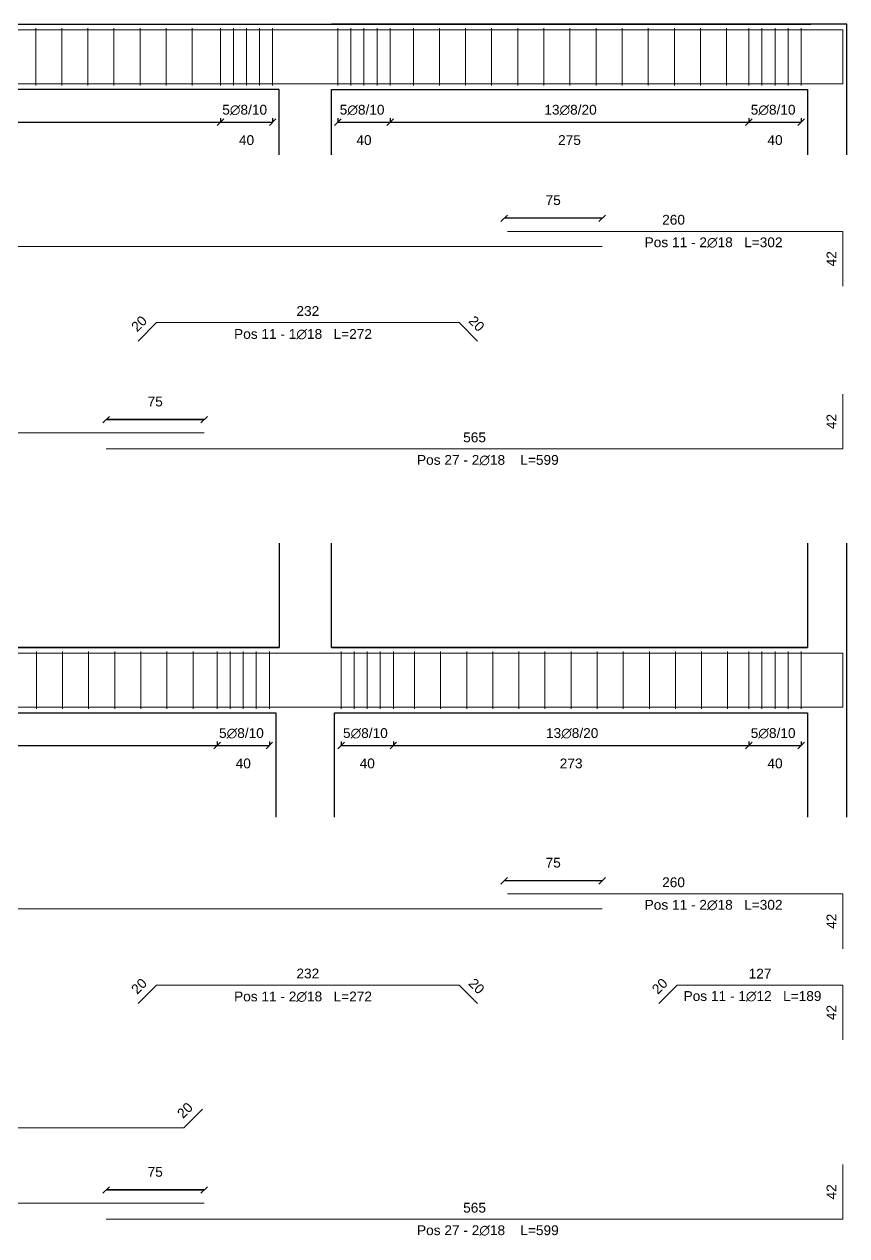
# Model space of a CAD drawing. Header units: millimetres. Extents: x -455371 to 117772, y -78417 to 116564.
# Drawn here: x -234597 to -228293, y -4194 to 5085 of the extents above; entities that cross this region are included whole.
import ezdxf

# ---------------------------------------------------------------- set-up
doc = ezdxf.new("R2010")
doc.units = ezdxf.units.MM
doc.layers.get('0').update_dxf_attribs({"color": 255})
for name, color, linetype, lineweight in [('armature', 5, 'Continuous', 18), ('Cls', 7, 'Continuous', 25), ('quote', 5, 'Continuous', 15), ('Scritte', 7, 'Continuous', 15), ('staffe', 10, 'Continuous', 15)]:
    doc.layers.add(name, color=color, linetype=linetype, lineweight=lineweight)
doc.styles.get("Standard").update_dxf_attribs({"font": 'arial.ttf'})
doc.dimstyles.new('per distinte 1 a 50', dxfattribs={"dimtxt": 75, "dimasz": 150, "dimexe": 0.18, "dimexo": 250, "dimgap": 50, "dimtad": 1, "dimdec": 0, "dimlfac": 0.1, "dimzin": 0, "dimdsep": 46, "dimtxsty": 'Standard', "dimblk": 'NONE', "dimcen": 0, "dimse1": 1, "dimse2": 1, "dimsd1": 1, "dimsd2": 1, "dimadec": 0, "dimazin": 0, "dimtfac": 1, "dimtdec": 0, "dimtix": 1, "dimtofl": 0, "dimtmove": 0, "dimatfit": 3, "dimldrblk": 'NONE', "dimfxl": 250, "dimfxlon": 1, "dimtolj": 1, "dimtzin": 0, "dimarcsym": 2})
doc.dimstyles.new('scala1 a 50', dxfattribs={"dimtxt": 75, "dimasz": 50, "dimexe": 0.18, "dimexo": 250, "dimgap": 100, "dimtad": 2, "dimdec": 0, "dimlfac": 0.1, "dimzin": 0, "dimdsep": 46, "dimtxsty": 'Standard', "dimblk": 'OBLIQUE', "dimcen": -100, "dimadec": 0, "dimazin": 0, "dimtfac": 1, "dimtdec": 0, "dimtofl": 0, "dimtmove": 0, "dimatfit": 3, "dimfxl": 250, "dimfxlon": 1, "dimtolj": 1, "dimtzin": 0, "dimarcsym": 0})

# ---------------------------------------------------------------- blocks, each defined once
blk = doc.blocks.new('*U746')
at = {"layer": 'staffe'}
blk.add_lwpolyline([(0, -220), (0, 220)], dxfattribs=at)
blk = doc.blocks.new('*U747')
at = {"layer": 'Cls', "color": 0, "linetype": 'ByBlock', "lineweight": -2, "transparency": 16777216}
for p in [(0, 0), (100, 0), (200, 0), (300, 0), (400, 0)]:
    blk.add_blockref('*U746', p, dxfattribs=at)
blk = doc.blocks.new('*U748')
at = {"layer": 'staffe'}
blk.add_lwpolyline([(0, -220), (0, 220)], dxfattribs=at)
blk = doc.blocks.new('*U749')
at = {"layer": 'Cls', "color": 0, "linetype": 'ByBlock', "lineweight": -2, "transparency": 16777216}
for p in [(0, 0), (100, 0), (200, 0), (300, 0), (400, 0)]:
    blk.add_blockref('*U748', p, dxfattribs=at)
blk = doc.blocks.new('*U786')
at = {"layer": 'staffe'}
blk.add_lwpolyline([(0, -220), (0, 220)], dxfattribs=at)
blk = doc.blocks.new('*U787')
at = {"layer": 'Cls', "color": 0, "linetype": 'ByBlock', "lineweight": -2, "transparency": 16777216}
for p in [(0, 0), (100, 0), (200, 0), (300, 0), (400, 0)]:
    blk.add_blockref('*U786', p, dxfattribs=at)
blk = doc.blocks.new('*U788')
at = {"layer": 'staffe'}
blk.add_lwpolyline([(0, -220), (0, 220)], dxfattribs=at)
blk = doc.blocks.new('*U789')
at = {"layer": 'Cls', "color": 0, "linetype": 'ByBlock', "lineweight": -2, "transparency": 16777216}
for p in [(0, 0), (100, 0), (200, 0), (300, 0), (400, 0)]:
    blk.add_blockref('*U788', p, dxfattribs=at)
blk = doc.blocks.new('*U773')
at = {"layer": 'staffe'}
blk.add_lwpolyline([(0, -220), (0, 220)], dxfattribs=at)
blk = doc.blocks.new('*U774')
at = {"layer": 'Cls', "color": 0, "linetype": 'ByBlock', "lineweight": -2, "transparency": 16777216}
for p in [(0, 0), (100, 0), (200, 0), (300, 0), (400, 0)]:
    blk.add_blockref('*U773', p, dxfattribs=at)
blk = doc.blocks.new('*U779')
at = {"layer": 'staffe'}
blk.add_lwpolyline([(0, -220), (0, 220)], dxfattribs=at)
blk = doc.blocks.new('*U780')
at = {"layer": 'Cls', "color": 0, "linetype": 'ByBlock', "lineweight": -2, "transparency": 16777216}
for p in [(0, 0), (100, 0), (200, 0), (300, 0), (400, 0)]:
    blk.add_blockref('*U779', p, dxfattribs=at)
blk = doc.blocks.new('*U794')
at = {"layer": 'staffe'}
blk.add_lwpolyline([(0, -220), (0, 220)], dxfattribs=at)
blk = doc.blocks.new('*U795')
at = {"layer": 'Cls', "color": 0, "linetype": 'ByBlock', "lineweight": -2, "transparency": 16777216}
for p in [(0, 0), (200, 0), (400, 0), (600, 0), (800, 0), (1000, 0), (1200, 0), (1400, 0), (1600, 0), (1800, 0), (2000, 0), (2200, 0), (2400, 0)]:
    blk.add_blockref('*U794', p, dxfattribs=at)
blk = doc.blocks.new('*U796')
at = {"layer": 'staffe'}
blk.add_lwpolyline([(0, -220), (0, 220)], dxfattribs=at)
blk = doc.blocks.new('*U797')
at = {"layer": 'Cls', "color": 0, "linetype": 'ByBlock', "lineweight": -2, "transparency": 16777216}
for p in [(0, 0), (200, 0), (400, 0), (600, 0), (800, 0), (1000, 0), (1200, 0), (1400, 0), (1600, 0), (1800, 0), (2000, 0), (2200, 0), (2400, 0)]:
    blk.add_blockref('*U796', p, dxfattribs=at)
blk = doc.blocks.new('*U806')
at = {"layer": 'staffe'}
blk.add_lwpolyline([(0, -220), (0, 220)], dxfattribs=at)
blk = doc.blocks.new('*U807')
at = {"layer": 'Cls', "color": 0, "linetype": 'ByBlock', "lineweight": -2, "transparency": 16777216}
for p in [(0, 0), (200, 0), (400, 0), (600, 0), (800, 0), (1000, 0), (1200, 0), (1400, 0), (1600, 0), (1800, 0), (2000, 0), (2200, 0), (2400, 0), (2600, 0), (2800, 0), (3000, 0), (3200, 0), (3400, 0), (3600, 0), (3800, 0)]:
    blk.add_blockref('*U806', p, dxfattribs=at)
blk = doc.blocks.new('*U809')
at = {"layer": 'staffe'}
blk.add_lwpolyline([(0, -220), (0, 220)], dxfattribs=at)
blk = doc.blocks.new('*U808')
at = {"layer": 'Cls', "color": 0, "linetype": 'ByBlock', "lineweight": -2, "transparency": 16777216}
for p in [(0, 0), (200, 0), (400, 0), (600, 0), (800, 0), (1000, 0), (1200, 0), (1400, 0), (1600, 0), (1800, 0), (2000, 0), (2200, 0), (2400, 0), (2600, 0), (2800, 0), (3000, 0), (3200, 0), (3400, 0), (3600, 0), (3800, 0)]:
    blk.add_blockref('*U809', p, dxfattribs=at)
blk = doc.blocks.new('_Oblique')
at = {"color": 0, "linetype": 'ByBlock', "lineweight": -2}
blk.add_line((-0.5, -0.5), (0.5, 0.5), dxfattribs=at)
blk = doc.blocks.new('*D814')
at = {"layer": 'Defpoints', "color": 0, "transparency": 16777216}
for p in [(-229042.8, 4615.1), (-228642.8, 4615.1), (-228642.8, 4335.6)]:
    blk.add_point(p, dxfattribs=at)
at = {"layer": 'quote', "color": 0, "lineweight": -2, "transparency": 16777216}
for p, q in [((-229042.8, 4365.1), (-229042.8, 4335.4)), ((-228642.8, 4365.1), (-228642.8, 4335.4)), ((-229042.8, 4335.6), (-228642.8, 4335.6))]:
    blk.add_line(p, q, dxfattribs=at)
at = {"layer": 'quote', "color": 0, "lineweight": -2, "transparency": 16777216, "xscale": 50, "yscale": 50, "zscale": 50, "rotation": 180}
blk.add_blockref('_Oblique', (-229042.8, 4335.6), dxfattribs=at)
at = {"layer": 'quote', "color": 0, "lineweight": -2, "transparency": 16777216, "xscale": 50, "yscale": 50, "zscale": 50}
blk.add_blockref('_Oblique', (-228642.8, 4335.6), dxfattribs=at)
at = {"layer": 'quote', "color": 0, "transparency": 16777216, "insert": (-228842.8, 4197.3), "char_height": 75, "attachment_point": 5}
blk.add_mtext('\\A1;40', dxfattribs=at)
blk = doc.blocks.new('*D815')
at = {"layer": 'Defpoints', "color": 0, "transparency": 16777216}
for p in [(-233092.8, 4615.1), (-232692.8, 4615.1), (-232692.8, 4335.6)]:
    blk.add_point(p, dxfattribs=at)
at = {"layer": 'quote', "color": 0, "lineweight": -2, "transparency": 16777216}
for p, q in [((-233092.8, 4365.1), (-233092.8, 4335.4)), ((-232692.8, 4365.1), (-232692.8, 4335.4)), ((-233092.8, 4335.6), (-232692.8, 4335.6))]:
    blk.add_line(p, q, dxfattribs=at)
at = {"layer": 'quote', "color": 0, "lineweight": -2, "transparency": 16777216, "xscale": 50, "yscale": 50, "zscale": 50, "rotation": 180}
blk.add_blockref('_Oblique', (-233092.8, 4335.6), dxfattribs=at)
at = {"layer": 'quote', "color": 0, "lineweight": -2, "transparency": 16777216, "xscale": 50, "yscale": 50, "zscale": 50}
blk.add_blockref('_Oblique', (-232692.8, 4335.6), dxfattribs=at)
at = {"layer": 'quote', "color": 0, "transparency": 16777216, "insert": (-232892.8, 4197.3), "char_height": 75, "attachment_point": 5}
blk.add_mtext('\\A1;40', dxfattribs=at)
blk = doc.blocks.new('*D818')
at = {"layer": 'Defpoints', "color": 0, "transparency": 16777216}
for p in [(-233117.8, -159.1), (-232717.8, -159.1), (-232717.8, -438.6)]:
    blk.add_point(p, dxfattribs=at)
at = {"layer": 'quote', "color": 0, "lineweight": -2, "transparency": 16777216}
for p, q in [((-233117.8, -409.1), (-233117.8, -438.8)), ((-233117.8, -438.6), (-232717.8, -438.6)), ((-232717.8, -409.1), (-232717.8, -438.8))]:
    blk.add_line(p, q, dxfattribs=at)
at = {"layer": 'quote', "color": 0, "lineweight": -2, "transparency": 16777216, "xscale": 50, "yscale": 50, "zscale": 50, "rotation": 180}
blk.add_blockref('_Oblique', (-233117.8, -438.6), dxfattribs=at)
at = {"layer": 'quote', "color": 0, "lineweight": -2, "transparency": 16777216, "xscale": 50, "yscale": 50, "zscale": 50}
blk.add_blockref('_Oblique', (-232717.8, -438.6), dxfattribs=at)
at = {"layer": 'quote', "color": 0, "transparency": 16777216, "insert": (-232917.8, -576.9), "char_height": 75, "attachment_point": 5}
blk.add_mtext('\\A1;40', dxfattribs=at)
blk = doc.blocks.new('*D819')
at = {"layer": 'Defpoints', "color": 0, "transparency": 16777216}
for p in [(-229042.8, -159.1), (-228642.8, -159.1), (-228642.8, -438.6)]:
    blk.add_point(p, dxfattribs=at)
at = {"layer": 'quote', "color": 0, "lineweight": -2, "transparency": 16777216}
for p, q in [((-229042.8, -409.1), (-229042.8, -438.8)), ((-229042.8, -438.6), (-228642.8, -438.6)), ((-228642.8, -409.1), (-228642.8, -438.8))]:
    blk.add_line(p, q, dxfattribs=at)
at = {"layer": 'quote', "color": 0, "lineweight": -2, "transparency": 16777216, "xscale": 50, "yscale": 50, "zscale": 50, "rotation": 180}
blk.add_blockref('_Oblique', (-229042.8, -438.6), dxfattribs=at)
at = {"layer": 'quote', "color": 0, "lineweight": -2, "transparency": 16777216, "xscale": 50, "yscale": 50, "zscale": 50}
blk.add_blockref('_Oblique', (-228642.8, -438.6), dxfattribs=at)
at = {"layer": 'quote', "color": 0, "transparency": 16777216, "insert": (-228842.8, -576.9), "char_height": 75, "attachment_point": 5}
blk.add_mtext('\\A1;40', dxfattribs=at)
blk = doc.blocks.new('*D829')
at = {"layer": 'Defpoints', "color": 0, "transparency": 16777216}
for p in [(-232167.8, -159.1), (-231767.8, -159.1), (-231767.8, -438.6)]:
    blk.add_point(p, dxfattribs=at)
at = {"layer": 'quote', "color": 0, "lineweight": -2, "transparency": 16777216}
for p, q in [((-232167.8, -409.1), (-232167.8, -438.8)), ((-232167.8, -438.6), (-231767.8, -438.6)), ((-231767.8, -409.1), (-231767.8, -438.8))]:
    blk.add_line(p, q, dxfattribs=at)
at = {"layer": 'quote', "color": 0, "lineweight": -2, "transparency": 16777216, "xscale": 50, "yscale": 50, "zscale": 50, "rotation": 180}
blk.add_blockref('_Oblique', (-232167.8, -438.6), dxfattribs=at)
at = {"layer": 'quote', "color": 0, "lineweight": -2, "transparency": 16777216, "xscale": 50, "yscale": 50, "zscale": 50}
blk.add_blockref('_Oblique', (-231767.8, -438.6), dxfattribs=at)
at = {"layer": 'quote', "color": 0, "transparency": 16777216, "insert": (-231967.8, -576.9), "char_height": 75, "attachment_point": 5}
blk.add_mtext('\\A1;40', dxfattribs=at)
blk = doc.blocks.new('*D830')
at = {"layer": 'Defpoints', "color": 0, "transparency": 16777216}
for p in [(-232192.8, 4615.1), (-231792.8, 4615.1), (-231792.8, 4335.6)]:
    blk.add_point(p, dxfattribs=at)
at = {"layer": 'quote', "color": 0, "lineweight": -2, "transparency": 16777216}
for p, q in [((-232192.8, 4365.1), (-232192.8, 4335.4)), ((-231792.8, 4365.1), (-231792.8, 4335.4)), ((-232192.8, 4335.6), (-231792.8, 4335.6))]:
    blk.add_line(p, q, dxfattribs=at)
at = {"layer": 'quote', "color": 0, "lineweight": -2, "transparency": 16777216, "xscale": 50, "yscale": 50, "zscale": 50, "rotation": 180}
blk.add_blockref('_Oblique', (-232192.8, 4335.6), dxfattribs=at)
at = {"layer": 'quote', "color": 0, "lineweight": -2, "transparency": 16777216, "xscale": 50, "yscale": 50, "zscale": 50}
blk.add_blockref('_Oblique', (-231792.8, 4335.6), dxfattribs=at)
at = {"layer": 'quote', "color": 0, "transparency": 16777216, "insert": (-231992.8, 4197.3), "char_height": 75, "attachment_point": 5}
blk.add_mtext('\\A1;40', dxfattribs=at)
blk = doc.blocks.new('*D849')
at = {"layer": 'Defpoints', "color": 0, "transparency": 16777216}
for p in [(-237292.8, 4615.1), (-233092.8, 4615.1), (-233092.8, 4335.6)]:
    blk.add_point(p, dxfattribs=at)
at = {"layer": 'quote', "color": 0, "lineweight": -2, "transparency": 16777216}
for p, q in [((-237292.8, 4365.1), (-237292.8, 4335.4)), ((-233092.8, 4365.1), (-233092.8, 4335.4)), ((-237292.8, 4335.6), (-233092.8, 4335.6))]:
    blk.add_line(p, q, dxfattribs=at)
at = {"layer": 'quote', "color": 0, "lineweight": -2, "transparency": 16777216, "xscale": 50, "yscale": 50, "zscale": 50, "rotation": 180}
blk.add_blockref('_Oblique', (-237292.8, 4335.6), dxfattribs=at)
at = {"layer": 'quote', "color": 0, "lineweight": -2, "transparency": 16777216, "xscale": 50, "yscale": 50, "zscale": 50}
blk.add_blockref('_Oblique', (-233092.8, 4335.6), dxfattribs=at)
at = {"layer": 'quote', "color": 0, "transparency": 16777216, "insert": (-235192.8, 4197.3), "char_height": 75, "attachment_point": 5}
blk.add_mtext('\\A1;420', dxfattribs=at)
blk = doc.blocks.new('*D838')
at = {"layer": 'Defpoints', "color": 0, "transparency": 16777216}
for p in [(-231792.8, 4615.1), (-229042.8, 4615.1), (-229042.8, 4335.6)]:
    blk.add_point(p, dxfattribs=at)
at = {"layer": 'quote', "color": 0, "lineweight": -2, "transparency": 16777216}
for p, q in [((-231792.8, 4365.1), (-231792.8, 4335.4)), ((-229042.8, 4365.1), (-229042.8, 4335.4)), ((-231792.8, 4335.6), (-229042.8, 4335.6))]:
    blk.add_line(p, q, dxfattribs=at)
at = {"layer": 'quote', "color": 0, "lineweight": -2, "transparency": 16777216, "xscale": 50, "yscale": 50, "zscale": 50, "rotation": 180}
blk.add_blockref('_Oblique', (-231792.8, 4335.6), dxfattribs=at)
at = {"layer": 'quote', "color": 0, "lineweight": -2, "transparency": 16777216, "xscale": 50, "yscale": 50, "zscale": 50}
blk.add_blockref('_Oblique', (-229042.8, 4335.6), dxfattribs=at)
at = {"layer": 'quote', "color": 0, "transparency": 16777216, "insert": (-230417.8, 4197.3), "char_height": 75, "attachment_point": 5}
blk.add_mtext('\\A1;275', dxfattribs=at)
blk = doc.blocks.new('*D839')
at = {"layer": 'Defpoints', "color": 0, "transparency": 16777216}
for p in [(-231767.8, -159.1), (-229042.8, -159.1), (-229042.8, -438.6)]:
    blk.add_point(p, dxfattribs=at)
at = {"layer": 'quote', "color": 0, "lineweight": -2, "transparency": 16777216}
for p, q in [((-231767.8, -409.1), (-231767.8, -438.8)), ((-231767.8, -438.6), (-229042.8, -438.6)), ((-229042.8, -409.1), (-229042.8, -438.8))]:
    blk.add_line(p, q, dxfattribs=at)
at = {"layer": 'quote', "color": 0, "lineweight": -2, "transparency": 16777216, "xscale": 50, "yscale": 50, "zscale": 50, "rotation": 180}
blk.add_blockref('_Oblique', (-231767.8, -438.6), dxfattribs=at)
at = {"layer": 'quote', "color": 0, "lineweight": -2, "transparency": 16777216, "xscale": 50, "yscale": 50, "zscale": 50}
blk.add_blockref('_Oblique', (-229042.8, -438.6), dxfattribs=at)
at = {"layer": 'quote', "color": 0, "transparency": 16777216, "insert": (-230405.3, -577), "char_height": 75, "attachment_point": 5}
blk.add_mtext('\\A1;273', dxfattribs=at)
blk = doc.blocks.new('*D840')
at = {"layer": 'Defpoints', "color": 0, "transparency": 16777216}
for p in [(-237267.8, -159.1), (-233117.8, -159.1), (-233117.8, -438.6)]:
    blk.add_point(p, dxfattribs=at)
at = {"layer": 'quote', "color": 0, "lineweight": -2, "transparency": 16777216}
for p, q in [((-237267.8, -409.1), (-237267.8, -438.8)), ((-237267.8, -438.6), (-233117.8, -438.6)), ((-233117.8, -409.1), (-233117.8, -438.8))]:
    blk.add_line(p, q, dxfattribs=at)
at = {"layer": 'quote', "color": 0, "lineweight": -2, "transparency": 16777216, "xscale": 50, "yscale": 50, "zscale": 50, "rotation": 180}
blk.add_blockref('_Oblique', (-237267.8, -438.6), dxfattribs=at)
at = {"layer": 'quote', "color": 0, "lineweight": -2, "transparency": 16777216, "xscale": 50, "yscale": 50, "zscale": 50}
blk.add_blockref('_Oblique', (-233117.8, -438.6), dxfattribs=at)
at = {"layer": 'quote', "color": 0, "transparency": 16777216, "insert": (-235192.8, -576.9), "char_height": 75, "attachment_point": 5}
blk.add_mtext('\\A1;415', dxfattribs=at)
blk = doc.blocks.new('*D852')
at = {"layer": 'Defpoints', "color": 0, "transparency": 16777216}
for p in [(-228322.8, 2252.1), (-228322.8, 2252.1), (-228322.8, 1832.1)]:
    blk.add_point(p, dxfattribs=at)
at = {"layer": 'quote', "color": 0, "transparency": 16777216, "insert": (-228410.5, 2042.1), "char_height": 75, "attachment_point": 5, "rotation": 90}
blk.add_mtext('\\A1;42', dxfattribs=at)
blk = doc.blocks.new('_None')
blk = doc.blocks.new('*D853')
at = {"layer": 'Defpoints', "color": 0, "transparency": 16777216}
for p in [(-233967.8, 1832.1), (-233967.8, 1832.1), (-228322.8, 1832.1)]:
    blk.add_point(p, dxfattribs=at)
at = {"layer": 'quote', "color": 0, "transparency": 16777216, "insert": (-231145.3, 1920.4), "char_height": 75, "attachment_point": 5}
blk.add_mtext('\\A1;565', dxfattribs=at)
blk = doc.blocks.new('*D855')
at = {"layer": 'Defpoints', "color": 0, "transparency": 16777216}
for p in [(-237167.8, 1956.5), (-233217.8, 1956.5), (-233217.8, 1956.5)]:
    blk.add_point(p, dxfattribs=at)
at = {"layer": 'quote', "color": 0, "transparency": 16777216, "insert": (-235192.8, 2044.8), "char_height": 75, "attachment_point": 5}
blk.add_mtext('\\A1;395', dxfattribs=at)
blk = doc.blocks.new('*D856')
at = {"layer": 'Defpoints', "color": 0, "transparency": 16777216}
for p in [(-233217.8, 2056.7), (-233967.8, 1956.5), (-233217.8, 1956.5)]:
    blk.add_point(p, dxfattribs=at)
at = {"layer": 'quote', "color": 0, "lineweight": -2, "transparency": 16777216}
for p, q in [((-233967.8, 2056.7), (-233967.8, 2056.9)), ((-233967.8, 2056.7), (-233217.8, 2056.7)), ((-233217.8, 2056.7), (-233217.8, 2056.9))]:
    blk.add_line(p, q, dxfattribs=at)
at = {"layer": 'quote', "color": 0, "lineweight": -2, "transparency": 16777216, "xscale": 50, "yscale": 50, "zscale": 50, "rotation": 180}
blk.add_blockref('_Oblique', (-233967.8, 2056.7), dxfattribs=at)
at = {"layer": 'quote', "color": 0, "lineweight": -2, "transparency": 16777216, "xscale": 50, "yscale": 50, "zscale": 50}
blk.add_blockref('_Oblique', (-233217.8, 2056.7), dxfattribs=at)
at = {"layer": 'quote', "color": 0, "transparency": 16777216, "insert": (-233592.8, 2194.8), "char_height": 75, "attachment_point": 5}
blk.add_mtext('\\A1;75', dxfattribs=at)
blk = doc.blocks.new('*D860')
at = {"layer": 'Defpoints', "color": 0, "transparency": 16777216}
for p in [(-228322.8, 3498.7), (-228322.8, 3498.7), (-228322.8, 3078.7)]:
    blk.add_point(p, dxfattribs=at)
at = {"layer": 'quote', "color": 0, "transparency": 16777216, "insert": (-228410.5, 3288.7), "char_height": 75, "attachment_point": 5, "rotation": 90}
blk.add_mtext('\\A1;42', dxfattribs=at)
blk = doc.blocks.new('*D861')
at = {"layer": 'Defpoints', "color": 0, "transparency": 16777216}
for p in [(-230917.8, 3498.7), (-230917.8, 3498.7), (-228322.8, 3498.7)]:
    blk.add_point(p, dxfattribs=at)
at = {"layer": 'quote', "color": 0, "transparency": 16777216, "insert": (-229620.3, 3587), "char_height": 75, "attachment_point": 5}
blk.add_mtext('\\A1;260', dxfattribs=at)
blk = doc.blocks.new('*D862')
at = {"layer": 'Defpoints', "color": 0, "transparency": 16777216}
for p in [(-230917.8, 3598.9), (-230917.8, 3498.7), (-230167.8, 3382.8)]:
    blk.add_point(p, dxfattribs=at)
at = {"layer": 'quote', "color": 0, "lineweight": -2, "transparency": 16777216}
for p, q in [((-230917.8, 3598.9), (-230917.8, 3599.1)), ((-230167.8, 3598.9), (-230917.8, 3598.9)), ((-230167.8, 3598.9), (-230167.8, 3599.1))]:
    blk.add_line(p, q, dxfattribs=at)
at = {"layer": 'quote', "color": 0, "lineweight": -2, "transparency": 16777216, "xscale": 50, "yscale": 50, "zscale": 50, "rotation": 180}
blk.add_blockref('_Oblique', (-230917.8, 3598.9), dxfattribs=at)
at = {"layer": 'quote', "color": 0, "lineweight": -2, "transparency": 16777216, "xscale": 50, "yscale": 50, "zscale": 50}
blk.add_blockref('_Oblique', (-230167.8, 3598.9), dxfattribs=at)
at = {"layer": 'quote', "color": 0, "transparency": 16777216, "insert": (-230542.8, 3737.1), "char_height": 75, "attachment_point": 5}
blk.add_mtext('\\A1;75', dxfattribs=at)
blk = doc.blocks.new('*D993')
at = {"layer": 'Defpoints', "color": 0, "transparency": 16777216}
for p in [(-233583.1, 2800), (-233583.1, 2800), (-233724.5, 2658.6)]:
    blk.add_point(p, dxfattribs=at)
at = {"layer": 'quote', "color": 0, "transparency": 16777216, "insert": (-233716.2, 2791.7), "char_height": 75, "attachment_point": 5, "rotation": 45}
blk.add_mtext('\\A1;20', dxfattribs=at)
blk = doc.blocks.new('*D991')
at = {"layer": 'Defpoints', "color": 0, "transparency": 16777216}
for p in [(-231263.1, 2800), (-231263.1, 2800), (-231121.7, 2658.6)]:
    blk.add_point(p, dxfattribs=at)
at = {"layer": 'quote', "color": 0, "transparency": 16777216, "insert": (-231130, 2791.7), "char_height": 75, "attachment_point": 5, "rotation": 315}
blk.add_mtext('\\A1;20', dxfattribs=at)
blk = doc.blocks.new('*D992')
at = {"layer": 'Defpoints', "color": 0, "transparency": 16777216}
for p in [(-233583.1, 2800), (-231263.1, 2800), (-231263.1, 2800)]:
    blk.add_point(p, dxfattribs=at)
at = {"layer": 'quote', "color": 0, "transparency": 16777216, "insert": (-232423.1, 2888.3), "char_height": 75, "attachment_point": 5}
blk.add_mtext('\\A1;232', dxfattribs=at)
blk = doc.blocks.new('*D1075')
at = {"layer": 'Defpoints', "color": 0, "transparency": 16777216}
for p in [(-228322.8, -3648), (-228322.8, -3648), (-228322.8, -4068)]:
    blk.add_point(p, dxfattribs=at)
at = {"layer": 'quote', "color": 0, "transparency": 16777216, "insert": (-228410.5, -3858), "char_height": 75, "attachment_point": 5, "rotation": 90}
blk.add_mtext('\\A1;42', dxfattribs=at)
blk = doc.blocks.new('*D1076')
at = {"layer": 'Defpoints', "color": 0, "transparency": 16777216}
for p in [(-233967.8, -4068), (-233967.8, -4068), (-228322.8, -4068)]:
    blk.add_point(p, dxfattribs=at)
at = {"layer": 'quote', "color": 0, "transparency": 16777216, "insert": (-231145.3, -3979.7), "char_height": 75, "attachment_point": 5}
blk.add_mtext('\\A1;565', dxfattribs=at)
blk = doc.blocks.new('*D1078')
at = {"layer": 'Defpoints', "color": 0, "transparency": 16777216}
for p in [(-237167.8, -3943.6), (-233217.8, -3943.6), (-233217.8, -3943.6)]:
    blk.add_point(p, dxfattribs=at)
at = {"layer": 'quote', "color": 0, "transparency": 16777216, "insert": (-235192.8, -3855.3), "char_height": 75, "attachment_point": 5}
blk.add_mtext('\\A1;395', dxfattribs=at)
blk = doc.blocks.new('*D1079')
at = {"layer": 'Defpoints', "color": 0, "transparency": 16777216}
for p in [(-233217.8, -3843.4), (-233967.8, -3943.6), (-233217.8, -3943.6)]:
    blk.add_point(p, dxfattribs=at)
at = {"layer": 'quote', "color": 0, "lineweight": -2, "transparency": 16777216}
for p, q in [((-233967.8, -3843.4), (-233967.8, -3843.2)), ((-233967.8, -3843.4), (-233217.8, -3843.4)), ((-233217.8, -3843.4), (-233217.8, -3843.2))]:
    blk.add_line(p, q, dxfattribs=at)
at = {"layer": 'quote', "color": 0, "lineweight": -2, "transparency": 16777216, "xscale": 50, "yscale": 50, "zscale": 50, "rotation": 180}
blk.add_blockref('_Oblique', (-233967.8, -3843.4), dxfattribs=at)
at = {"layer": 'quote', "color": 0, "lineweight": -2, "transparency": 16777216, "xscale": 50, "yscale": 50, "zscale": 50}
blk.add_blockref('_Oblique', (-233217.8, -3843.4), dxfattribs=at)
at = {"layer": 'quote', "color": 0, "transparency": 16777216, "insert": (-233592.8, -3705.2), "char_height": 75, "attachment_point": 5}
blk.add_mtext('\\A1;75', dxfattribs=at)
blk = doc.blocks.new('*D1083')
at = {"layer": 'Defpoints', "color": 0, "transparency": 16777216}
for p in [(-228322.8, -1575.5), (-228322.8, -1575.5), (-228322.8, -1995.5)]:
    blk.add_point(p, dxfattribs=at)
at = {"layer": 'quote', "color": 0, "transparency": 16777216, "insert": (-228410.5, -1785.5), "char_height": 75, "attachment_point": 5, "rotation": 90}
blk.add_mtext('\\A1;42', dxfattribs=at)
blk = doc.blocks.new('*D1084')
at = {"layer": 'Defpoints', "color": 0, "transparency": 16777216}
for p in [(-230917.8, -1575.5), (-230917.8, -1575.5), (-228322.8, -1575.5)]:
    blk.add_point(p, dxfattribs=at)
at = {"layer": 'quote', "color": 0, "transparency": 16777216, "insert": (-229620.3, -1487.2), "char_height": 75, "attachment_point": 5}
blk.add_mtext('\\A1;260', dxfattribs=at)
blk = doc.blocks.new('*D1085')
at = {"layer": 'Defpoints', "color": 0, "transparency": 16777216}
for p in [(-230917.8, -1475.3), (-230917.8, -1575.5), (-230167.8, -1691.4)]:
    blk.add_point(p, dxfattribs=at)
at = {"layer": 'quote', "color": 0, "lineweight": -2, "transparency": 16777216}
for p, q in [((-230917.8, -1475.3), (-230917.8, -1475.1)), ((-230167.8, -1475.3), (-230917.8, -1475.3)), ((-230167.8, -1475.3), (-230167.8, -1475.1))]:
    blk.add_line(p, q, dxfattribs=at)
at = {"layer": 'quote', "color": 0, "lineweight": -2, "transparency": 16777216, "xscale": 50, "yscale": 50, "zscale": 50, "rotation": 180}
blk.add_blockref('_Oblique', (-230917.8, -1475.3), dxfattribs=at)
at = {"layer": 'quote', "color": 0, "lineweight": -2, "transparency": 16777216, "xscale": 50, "yscale": 50, "zscale": 50}
blk.add_blockref('_Oblique', (-230167.8, -1475.3), dxfattribs=at)
at = {"layer": 'quote', "color": 0, "transparency": 16777216, "insert": (-230542.8, -1337.2), "char_height": 75, "attachment_point": 5}
blk.add_mtext('\\A1;75', dxfattribs=at)
blk = doc.blocks.new('*D1089')
at = {"layer": 'Defpoints', "color": 0, "transparency": 16777216}
for p in [(-233583.1, -2274.2), (-233583.1, -2274.2), (-233724.5, -2415.7)]:
    blk.add_point(p, dxfattribs=at)
at = {"layer": 'quote', "color": 0, "transparency": 16777216, "insert": (-233716.2, -2282.5), "char_height": 75, "attachment_point": 5, "rotation": 45}
blk.add_mtext('\\A1;20', dxfattribs=at)
blk = doc.blocks.new('*D1071')
at = {"layer": 'Defpoints', "color": 0, "transparency": 16777216}
for p in [(-231263.1, -2274.2), (-231263.1, -2274.2), (-231121.7, -2415.7)]:
    blk.add_point(p, dxfattribs=at)
at = {"layer": 'quote', "color": 0, "transparency": 16777216, "insert": (-231130, -2282.5), "char_height": 75, "attachment_point": 5, "rotation": 315}
blk.add_mtext('\\A1;20', dxfattribs=at)
blk = doc.blocks.new('*D1072')
at = {"layer": 'Defpoints', "color": 0, "transparency": 16777216}
for p in [(-233583.1, -2274.2), (-231263.1, -2274.2), (-231263.1, -2274.2)]:
    blk.add_point(p, dxfattribs=at)
at = {"layer": 'quote', "color": 0, "transparency": 16777216, "insert": (-232423.1, -2185.9), "char_height": 75, "attachment_point": 5}
blk.add_mtext('\\A1;232', dxfattribs=at)
blk = doc.blocks.new('*D1066')
at = {"layer": 'Defpoints', "color": 0, "transparency": 16777216}
for p in [(-228322.8, -2274.2), (-228322.8, -2274.2), (-228322.8, -2694.2)]:
    blk.add_point(p, dxfattribs=at)
at = {"layer": 'quote', "color": 0, "transparency": 16777216, "insert": (-228410.5, -2484.2), "char_height": 75, "attachment_point": 5, "rotation": 90}
blk.add_mtext('\\A1;42', dxfattribs=at)
blk = doc.blocks.new('*D1067')
at = {"layer": 'Defpoints', "color": 0, "transparency": 16777216}
for p in [(-229592.8, -2274.2), (-229592.8, -2274.2), (-228322.8, -2274.2)]:
    blk.add_point(p, dxfattribs=at)
at = {"layer": 'quote', "color": 0, "transparency": 16777216, "insert": (-228957.8, -2186.6), "char_height": 75, "attachment_point": 5}
blk.add_mtext('\\A1;127', dxfattribs=at)
blk = doc.blocks.new('*D1068')
at = {"layer": 'Defpoints', "color": 0, "transparency": 16777216}
for p in [(-229592.8, -2274.2), (-229592.8, -2274.2), (-229734.3, -2415.7)]:
    blk.add_point(p, dxfattribs=at)
at = {"layer": 'quote', "color": 0, "transparency": 16777216, "insert": (-229726, -2282.5), "char_height": 75, "attachment_point": 5, "rotation": 45}
blk.add_mtext('\\A1;20', dxfattribs=at)
blk = doc.blocks.new('*D1063')
at = {"layer": 'Defpoints', "color": 0, "transparency": 16777216}
for p in [(-233231.4, -3225.4), (-233231.4, -3225.4), (-233372.8, -3366.8)]:
    blk.add_point(p, dxfattribs=at)
at = {"layer": 'quote', "color": 0, "transparency": 16777216, "insert": (-233364.6, -3233.6), "char_height": 75, "attachment_point": 5, "rotation": 45}
blk.add_mtext('\\A1;20', dxfattribs=at)
blk = doc.blocks.new('*D1064')
at = {"layer": 'Defpoints', "color": 0, "transparency": 16777216}
for p in [(-236692.8, -3366.8), (-233692.8, -3366.8), (-233692.8, -3366.8)]:
    blk.add_point(p, dxfattribs=at)
at = {"layer": 'quote', "color": 0, "transparency": 16777216, "insert": (-235192.8, -3278.5), "char_height": 75, "attachment_point": 5}
blk.add_mtext('\\A1;300', dxfattribs=at)

msp = doc.modelspace()

# ---------------------------------------------------------------- linework, layer by layer
at = {"layer": 'armature'}
for points in [[(-242062.8, 5041.1), (-228322.8, 5041.1), (-228322.8, 4629.1), (-242062.8, 4629.1)], [(-242062.8, 266.9), (-228322.8, 266.9), (-228322.8, -145.1), (-242062.8, -145.1)]]:
    msp.add_lwpolyline(points, close=True, dxfattribs=at)
for points in [[(-228322.8, 3078.7), (-228322.8, 3498.7), (-228692.8, 3498.7), (-230517.8, 3498.7), (-230892.8, 3498.7)], [(-230167.8, 3382.8), (-235542.8, 3382.8)], [(-231121.7, 2658.6), (-231263.1, 2800), (-231673.1, 2800), (-233173.1, 2800), (-233583.1, 2800), (-233724.5, 2658.6)], [(-228322.8, 2252.1), (-228322.8, 1832.1), (-228692.8, 1832.1), (-230517.8, 1832.1), (-232992.8, 1832.1), (-233592.8, 1832.1), (-233967.8, 1832.1)], [(-235192.8, 1956.5), (-233217.8, 1956.5)], [(-228322.8, -1995.5), (-228322.8, -1575.5), (-228692.8, -1575.5), (-230517.8, -1575.5), (-230892.8, -1575.5)], [(-230167.8, -1691.4), (-235542.8, -1691.4)], [(-231121.7, -2415.7), (-231263.1, -2274.2), (-231673.1, -2274.2), (-233173.1, -2274.2), (-233583.1, -2274.2), (-233724.5, -2415.7)], [(-228322.8, -2694.2), (-228322.8, -2274.2), (-228692.8, -2274.2), (-229092.8, -2274.2), (-229592.8, -2274.2), (-229734.3, -2415.7)], [(-233372.8, -3366.8), (-233231.4, -3225.4)], [(-233692.8, -3366.8), (-236692.8, -3366.8)], [(-233692.8, -3366.8), (-233372.8, -3366.8)], [(-228322.8, -3648), (-228322.8, -4068), (-228692.8, -4068), (-230517.8, -4068), (-232992.8, -4068), (-233592.8, -4068), (-233967.8, -4068)], [(-235192.8, -3943.6), (-233217.8, -3943.6)]]:
    msp.add_lwpolyline(points, dxfattribs=at)
at = {"layer": 'Cls'}
for points in [[(-237742.8, 5085.1), (-232642.8, 5085.1), (-232242.8, 5085.1)], [(-228292.8, 4085.1), (-228292.8, 5085.1), (-228592.8, 5085.1), (-232242.8, 5085.1), (-228567.8, 5085.1)], [(-232642.8, 4085.1), (-232642.8, 4585.1), (-237742.8, 4585.1), (-237742.8, 4585.1), (-237742.8, 4085.1)], [(-232242.8, 4085.1), (-232242.8, 4585.1), (-228592.8, 4585.1), (-228592.8, 4085.1)], [(-233217.8, 2056.7), (-233967.8, 2056.7)], [(-232642.8, 1110.9), (-232642.8, 310.9), (-237742.8, 310.9), (-237742.8, 1110.9)], [(-228592.8, 1110.9), (-228592.8, 310.9), (-232242.8, 310.9), (-232242.8, 1110.9)], [(-228292.8, -989.1), (-228292.8, 1110.9)], [(-237742.8, 310.9), (-232642.8, 310.9)], [(-232242.8, 310.9), (-228592.8, 310.9)], [(-237717.8, -989.1), (-237717.8, -189.1), (-232667.8, -189.1), (-232667.8, -989.1)], [(-232217.8, -989.1), (-232217.8, -189.1), (-228592.8, -189.1), (-228592.8, -989.1)], [(-233217.8, -3843.4), (-233967.8, -3843.4)]]:
    msp.add_lwpolyline(points, dxfattribs=at)

# ---------------------------------------------------------------- block references
for name, p in [('*U807', (-237108.5, 4835.1)), ('*U747', (-232192.8, 4835.1)), ('*U808', (-237102.9, 60.9)), ('*U749', (-232167.8, 60.9))]:
    msp.add_blockref(name, p, dxfattribs=at)
at = {"layer": 'Cls', "xscale": -1}
for name, p in [('*U780', (-232692.8, 4835.1)), ('*U795', (-229214.4, 4835.1)), ('*U787', (-228642.8, 4835.1)), ('*U774', (-232717.8, 60.9)), ('*U797', (-229205.7, 60.9)), ('*U789', (-228642.8, 60.9))]:
    msp.add_blockref(name, p, dxfattribs=at)

# ---------------------------------------------------------------- texts
at = {"layer": 'Scritte', "char_height": 75}
for s, width, insert, attachment_point in [('5∅8/10 ', 371.945, (-233078.8, 4467.8), 1), ('5∅8/10 ', 371.945, (-232178.8, 4467.8), 1), ('13∅8/20', 371.945, (-230610.7, 4467.8), 1), ('5∅8/10 ', 371.945, (-229028.8, 4467.8), 1), ('Pos 11 - 2∅18   L=302', 1084.771, (-228785.2, 3452.4), 3), ('Pos 11 - 1∅18   L=272', 1084.771, (-232988.3, 2750.4), 1), ('Pos 27 - 2∅18    L=599', 1084.771, (-230500.5, 1785.8), 3), ('5∅8/10 ', 371.945, (-233103.8, -306.4), 1), ('5∅8/10 ', 371.945, (-232153.8, -306.4), 1), ('13∅8/20', 371.945, (-230598.2, -306.4), 1), ('5∅8/10 ', 371.945, (-229028.8, -306.4), 1), ('Pos 11 - 2∅18   L=302', 1084.771, (-228785.2, -1621.8), 3), ('Pos 11 - 1∅12   L=189', 1084.771, (-228486.9, -2320.5), 3), ('Pos 11 - 2∅18   L=272', 1084.771, (-232988.3, -2323.8), 1), ('Pos 27 - 2∅18    L=599', 1084.771, (-230500.5, -4114.2), 3)]:
    msp.add_mtext_dynamic_manual_height_columns(s, width=width, gutter_width=12.5, heights=[0], dxfattribs=dict(at, insert=insert, attachment_point=attachment_point))

# ---------------------------------------------------------------- dimensions: what is measured, and where the dimension line sits
at = {"layer": 'quote'}
for base, p1, p2, dimstyle, picture, middle in [((-233092.8, 4335.6), (-237292.8, 4615.1), (-233092.8, 4615.1), 'scala1 a 50', '*D849', (-235192.8, 4197.3)), ((-232692.8, 4335.6), (-233092.8, 4615.1), (-232692.8, 4615.1), 'scala1 a 50', '*D815', (-232892.8, 4197.3)), ((-231792.8, 4335.6), (-232192.8, 4615.1), (-231792.8, 4615.1), 'scala1 a 50', '*D830', (-231992.8, 4197.3)), ((-229042.8, 4335.6), (-231792.8, 4615.1), (-229042.8, 4615.1), 'scala1 a 50', '*D838', (-230417.8, 4197.3)), ((-228642.8, 4335.6), (-229042.8, 4615.1), (-228642.8, 4615.1), 'scala1 a 50', '*D814', (-228842.8, 4197.3)), ((-231263.1, 2800), (-233583.1, 2800), (-231263.1, 2800), 'per distinte 1 a 50', '*D992', (-232423.1, 2888.3)), ((-233217.8, 2056.7), (-233967.8, 1956.5), (-233217.8, 1956.5), 'scala1 a 50', '*D856', (-233592.8, 2194.8)), ((-233217.8, 1956.5), (-237167.8, 1956.5), (-233217.8, 1956.5), 'per distinte 1 a 50', '*D855', (-235192.8, 2044.8)), ((-233117.8, -438.6), (-237267.8, -159.1), (-233117.8, -159.1), 'scala1 a 50', '*D840', (-235192.8, -576.9)), ((-232717.8, -438.6), (-233117.8, -159.1), (-232717.8, -159.1), 'scala1 a 50', '*D818', (-232917.8, -576.9)), ((-231767.8, -438.6), (-232167.8, -159.1), (-231767.8, -159.1), 'scala1 a 50', '*D829', (-231967.8, -576.9)), ((-229042.8478904, -438.6356452), (-231767.8478904, -159.1339355), (-229042.8478904, -159.1339355), 'scala1 a 50', '*D839', (-230405.3478904, -576.9541991)), ((-228642.8, -438.6), (-229042.8, -159.1), (-228642.8, -159.1), 'scala1 a 50', '*D819', (-228842.8, -576.9)), ((-231263.1, -2274.2), (-233583.1, -2274.2), (-231263.1, -2274.2), 'per distinte 1 a 50', '*D1072', (-232423.1, -2185.9)), ((-233692.8, -3366.8), (-236692.8, -3366.8), (-233692.8, -3366.8), 'per distinte 1 a 50', '*D1064', (-235192.8, -3278.5)), ((-233217.8, -3843.4), (-233967.8, -3943.6), (-233217.8, -3943.6), 'scala1 a 50', '*D1079', (-233592.8, -3705.2)), ((-233217.8, -3943.6), (-237167.8, -3943.6), (-233217.8, -3943.6), 'per distinte 1 a 50', '*D1078', (-235192.8, -3855.3))]:
    dim = msp.add_linear_dim(base=base, p1=p1, p2=p2, dimstyle=dimstyle, dxfattribs=at)
    dim.commit()
    dim.dimension.update_dxf_attribs({"geometry": picture, "text_midpoint": middle})
for base, p1, p2, angle, dimstyle, picture, middle in [((-230917.8, 3598.9), (-230167.8, 3382.8), (-230917.8, 3498.7), 180, 'scala1 a 50', '*D862', (-230542.8, 3737.1)), ((-230917.8478904, 3498.7116074), (-228322.8478904, 3498.7116074), (-230917.8478904, 3498.7116074), 180, 'per distinte 1 a 50', '*D861', (-229620.3478904, 3587.0045815)), ((-228322.8, 3498.7), (-228322.8, 3078.7), (-228322.8, 3498.7), 90, 'per distinte 1 a 50', '*D860', (-228410.5, 3288.7)), ((-228322.8, 2252.1), (-228322.8, 1832.1), (-228322.8, 2252.1), 90, 'per distinte 1 a 50', '*D852', (-228410.5, 2042.1)), ((-233967.8478904, 1832.1223562), (-228322.8478904, 1832.1223562), (-233967.8478904, 1832.1223562), 180, 'per distinte 1 a 50', '*D853', (-231145.3478904, 1920.4153302)), ((-230917.8, -1475.3), (-230167.8, -1691.4), (-230917.8, -1575.5), 180, 'scala1 a 50', '*D1085', (-230542.8, -1337.2)), ((-230917.8478904, -1575.522758), (-228322.8478904, -1575.522758), (-230917.8478904, -1575.522758), 180, 'per distinte 1 a 50', '*D1084', (-229620.3478904, -1487.2297839)), ((-228322.8, -1575.5), (-228322.8, -1995.5), (-228322.8, -1575.5), 90, 'per distinte 1 a 50', '*D1083', (-228410.5, -1785.5)), ((-229592.8, -2274.2), (-228322.8, -2274.2), (-229592.8, -2274.2), 180, 'per distinte 1 a 50', '*D1067', (-228957.8, -2186.6)), ((-228322.8, -2274.2), (-228322.8, -2694.2), (-228322.8, -2274.2), 90, 'per distinte 1 a 50', '*D1066', (-228410.5, -2484.2)), ((-228322.8, -3648), (-228322.8, -4068), (-228322.8, -3648), 90, 'per distinte 1 a 50', '*D1075', (-228410.5, -3858)), ((-233967.8478904, -4067.9553944), (-228322.8478904, -4067.9553944), (-233967.8478904, -4067.9553944), 180, 'per distinte 1 a 50', '*D1076', (-231145.3478904, -3979.6624204))]:
    dim = msp.add_linear_dim(base=base, p1=p1, p2=p2, angle=angle, dimstyle=dimstyle, dxfattribs=at)
    dim.commit()
    dim.dimension.update_dxf_attribs({"geometry": picture, "text_midpoint": middle})
for p1, p2, picture, middle in [((-233724.5, 2658.6), (-233583.1, 2800), '*D993', (-233716.2, 2791.7)), ((-231121.7, 2658.6), (-231263.1, 2800), '*D991', (-231130, 2791.7)), ((-233724.5, -2415.7), (-233583.1, -2274.2), '*D1089', (-233716.2, -2282.5)), ((-231121.7, -2415.7), (-231263.1, -2274.2), '*D1071', (-231130, -2282.5)), ((-229734.3, -2415.7), (-229592.8, -2274.2), '*D1068', (-229726, -2282.5)), ((-233372.8, -3366.8), (-233231.4, -3225.4), '*D1063', (-233364.6, -3233.6))]:
    dim = msp.add_aligned_dim(p1=p1, p2=p2, distance=0, dimstyle='per distinte 1 a 50', dxfattribs=at)
    dim.commit()
    dim.dimension.update_dxf_attribs({"geometry": picture, "text_midpoint": middle})

doc.saveas('drawing.dxf')
